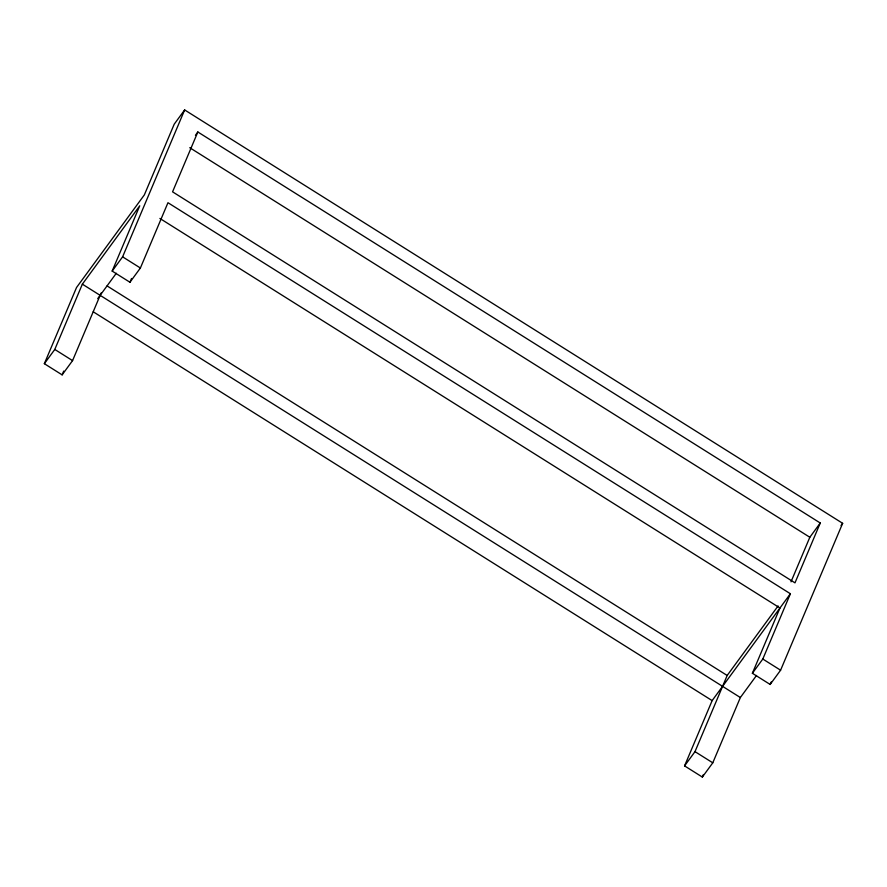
<?xml version="1.0" encoding="UTF-8"?>
<svg xmlns="http://www.w3.org/2000/svg" width="887" height="887" viewBox="0 0 887 887"><rect width="100%" height="100%" fill="white"/><g stroke="black" fill="none" stroke-linecap="round" stroke-linejoin="round"><path stroke-width="1.33" d="M101.173 292.91L72.568 360.621L62.134 374.868L44.35 363.692L76.526 287.521L144.348 194.907L174.218 124.18L184.651 109.933L842.65 523.308L780.593 670.206L770.16 684.454L752.376 673.277L779.961 607.994L159.882 218.435M44.35 363.692L54.783 349.445L82.358 284.162L139.747 205.795L112.172 271.078L129.957 282.254L140.39 268.007L167.965 202.713L790.395 593.747L762.809 659.03L752.376 673.277M62.134 374.868L63.72 371.099M112.172 271.078L122.606 256.831L184.651 109.933M129.957 282.254L131.542 278.485M197.845 131.986L172.566 191.836L794.985 582.859L820.264 523.008L197.845 131.986L195.439 135.279M756.522 675.451L740.357 697.526L712.782 762.82L702.349 777.067L684.564 765.891L712.139 700.608L790.395 593.747M684.564 765.891L694.998 751.644L727.174 675.473L778.087 605.943M702.349 777.067L703.413 774.528M791.004 581.828L809.831 537.256L820.264 523.008M770.16 684.454L771.224 681.948M97.736 298.62L116.308 273.251M841.042 525.492L842.65 523.308M189.751 147.708L809.831 537.256M122.606 256.831L140.39 268.007M762.809 659.03L780.593 670.206M107.083 285.924L727.174 675.473M82.358 284.162L740.357 697.526M93.235 311.792L712.139 700.608M54.783 349.445L72.568 360.621M694.998 751.644L712.782 762.82"/></g></svg>
